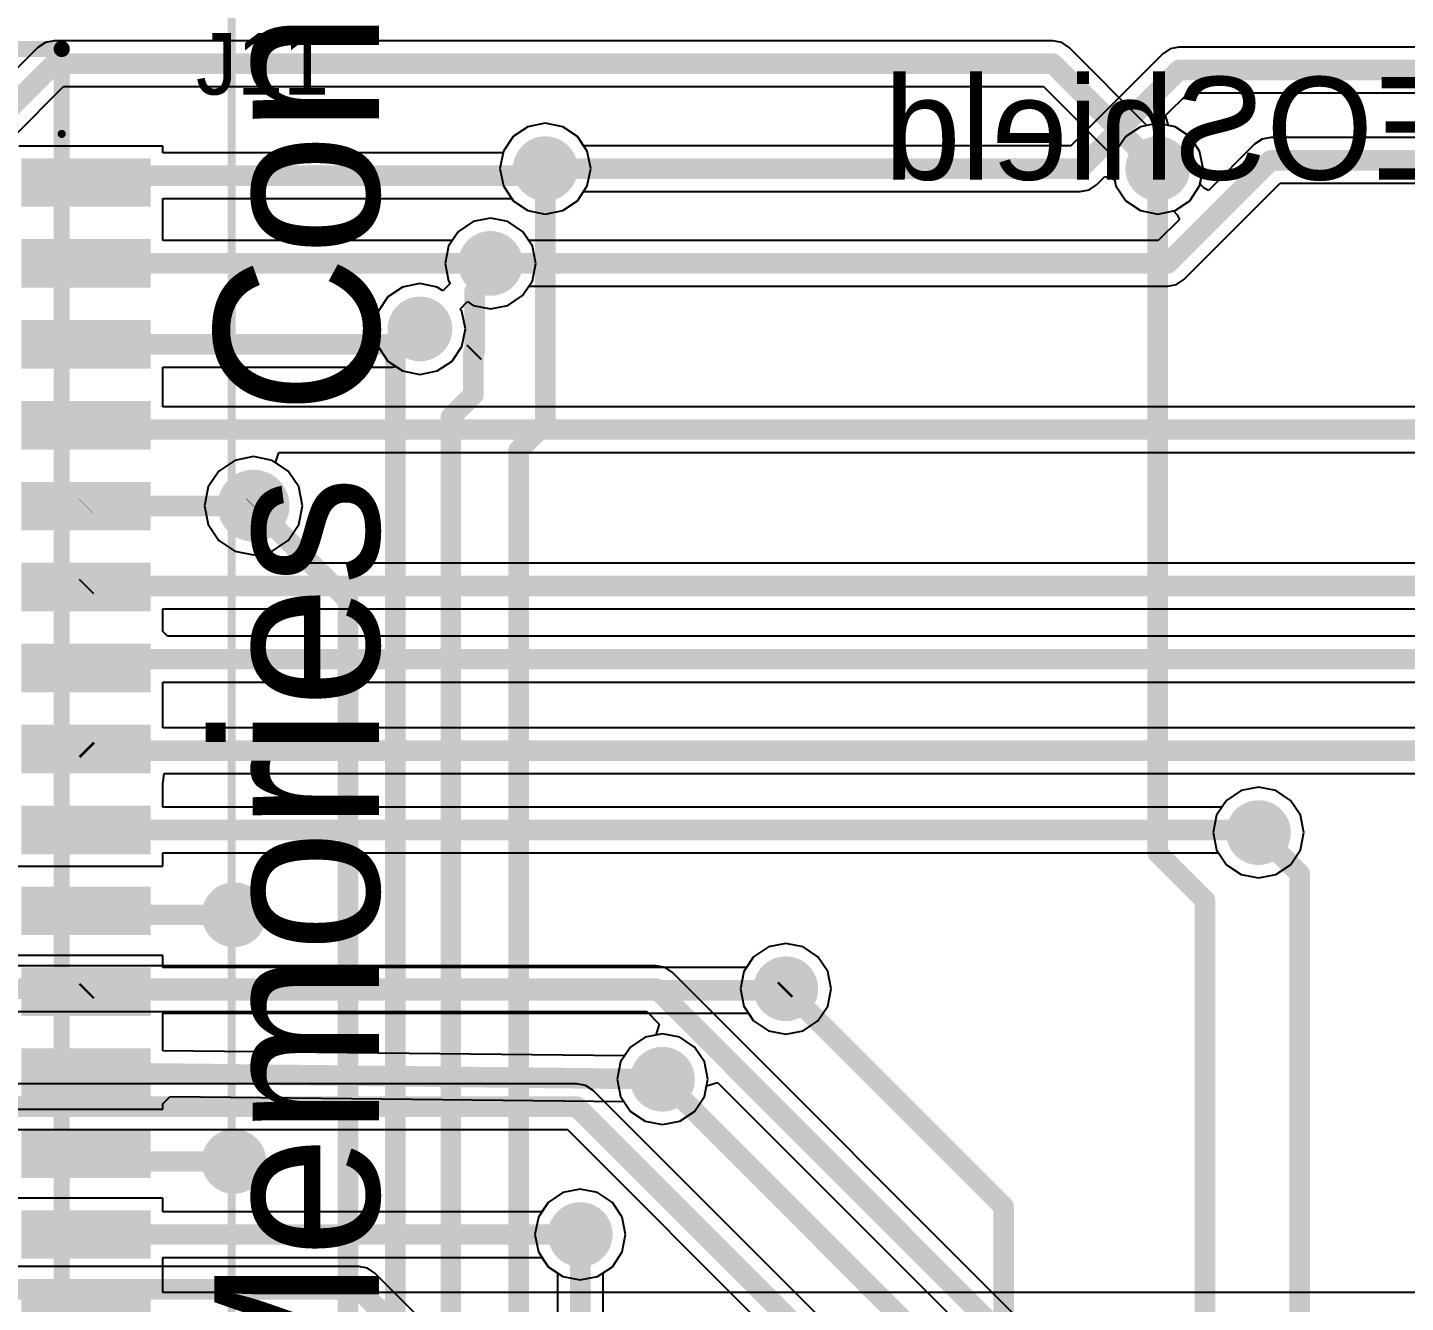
# Model space of a CAD drawing. Header units: millimetres. Extents: x 307 to 423, y 231 to 400.
# Drawn here: x 346.04 to 363.07, y 347.57 to 363.33 of the extents above; entities that cross this region are included whole.
import ezdxf

# ---------------------------------------------------------------- set-up
doc = ezdxf.new("R2010")
doc.units = ezdxf.units.MM
for name, color, linetype in [('BottomLayer', 5, 'Continuous'), ('BottomOverlay', 54, 'Continuous'), ('Mechanical15', 56, 'Continuous'), ('Mechanical20', 56, 'Continuous'), ('MidLayer1', 16, 'Continuous'), ('MidLayer2', 76, 'Continuous'), ('MultiLayer', 9, 'Continuous'), ('TopLayer', 1, 'Continuous'), ('TopOverlay', 2, 'Continuous'), ('TopPaste', 8, 'Continuous'), ('TopSolder', 216, 'Continuous'), ('ViaHoleLayer', 16, 'Continuous')]:
    doc.layers.add(name, color=color, linetype=linetype)

# ---------------------------------------------------------------- blocks, each defined once
blk = doc.blocks.new('BM50BSRDSGTFLFSN_423')
at = {"layer": 'Mechanical15', "const_width": 0.2}
for points in [[(-13.65, -2.5), (-13.65, 2.5)], [(13.65, 2.5), (-13.65, 2.5)]]:
    blk.add_lwpolyline(points, dxfattribs=at)
at = {"layer": 'Mechanical15', "const_width": 0.1}
blk.add_lwpolyline([(-13.7, 2.5, 1), (-13.6, 2.5, 1)], format="xyb", close=True, dxfattribs=at)
blk.add_lwpolyline([(-13.7, 2.5, 1), (-13.6, 2.5, 1)], format="xyb", close=True, dxfattribs=at)
at = {"layer": 'Mechanical20', "const_width": 0.1}
blk.add_lwpolyline([(14.675, 4.6), (-14.675, 4.6)], dxfattribs=at)
at = {"layer": 'TopLayer'}
for points in [[(-11.7, 2), (-11.7, 3.6), (-12.3, 2), (-12.3, 3.6)], [(-10.7, 2), (-10.7, 3.6), (-11.3, 2), (-11.3, 3.6)], [(-9.7, 2), (-9.7, 3.6), (-10.3, 2), (-10.3, 3.6)], [(-8.7, 2), (-8.7, 3.6), (-9.3, 2), (-9.3, 3.6)], [(-7.7, 2), (-7.7, 3.6), (-8.3, 2), (-8.3, 3.6)], [(-6.7, 2), (-6.7, 3.6), (-7.3, 2), (-7.3, 3.6)], [(-5.7, 2), (-5.7, 3.6), (-6.3, 2), (-6.3, 3.6)], [(-4.7, 2), (-4.7, 3.6), (-5.3, 2), (-5.3, 3.6)], [(-3.7, 2), (-3.7, 3.6), (-4.3, 2), (-4.3, 3.6)], [(-2.7, 2), (-2.7, 3.6), (-3.3, 2), (-3.3, 3.6)], [(-1.7, 2), (-1.7, 3.6), (-2.3, 2), (-2.3, 3.6)], [(-0.7, 2), (-0.7, 3.6), (-1.3, 2), (-1.3, 3.6)], [(0.3, 2), (0.3, 3.6), (-0.3, 2), (-0.3, 3.6)], [(1.3, 2), (1.3, 3.6), (0.7, 2), (0.7, 3.6)], [(2.3, 2), (2.3, 3.6), (1.7, 2), (1.7, 3.6)]]:
    blk.add_solid(points, dxfattribs=at)
at = {"layer": 'TopOverlay', "const_width": 0.1}
for points in [[(-13.65, 1.5), (-13.65, 2.5)], [(-12.6, 2.5), (-13.65, 2.5)]]:
    blk.add_lwpolyline(points, dxfattribs=at)
at = {"layer": 'TopOverlay', "const_width": 0.05}
for points in [[(-13.675, 2.5, 1), (-13.625, 2.5, 1)], [(-13.675, 2.5, 1), (-13.625, 2.5, 1)], [(-12.625, 2.5, 1), (-12.575, 2.5, 1)]]:
    blk.add_lwpolyline(points, format="xyb", close=True, dxfattribs=at)
at = {"layer": 'TopPaste'}
for points in [[(-11.7, 2), (-11.7, 3.6), (-12.3, 2), (-12.3, 3.6)], [(-10.7, 2), (-10.7, 3.6), (-11.3, 2), (-11.3, 3.6)], [(-9.7, 2), (-9.7, 3.6), (-10.3, 2), (-10.3, 3.6)], [(-8.7, 2), (-8.7, 3.6), (-9.3, 2), (-9.3, 3.6)], [(-7.7, 2), (-7.7, 3.6), (-8.3, 2), (-8.3, 3.6)], [(-6.7, 2), (-6.7, 3.6), (-7.3, 2), (-7.3, 3.6)], [(-5.7, 2), (-5.7, 3.6), (-6.3, 2), (-6.3, 3.6)], [(-4.7, 2), (-4.7, 3.6), (-5.3, 2), (-5.3, 3.6)], [(-3.7, 2), (-3.7, 3.6), (-4.3, 2), (-4.3, 3.6)], [(-2.7, 2), (-2.7, 3.6), (-3.3, 2), (-3.3, 3.6)], [(-1.7, 2), (-1.7, 3.6), (-2.3, 2), (-2.3, 3.6)], [(-0.7, 2), (-0.7, 3.6), (-1.3, 2), (-1.3, 3.6)], [(0.3, 2), (0.3, 3.6), (-0.3, 2), (-0.3, 3.6)], [(1.3, 2), (1.3, 3.6), (0.7, 2), (0.7, 3.6)], [(2.3, 2), (2.3, 3.6), (1.7, 2), (1.7, 3.6)]]:
    blk.add_solid(points, dxfattribs=at)
at = {"layer": 'TopSolder'}
for points in [[(-11.7, 2), (-11.7, 3.6), (-12.3, 2), (-12.3, 3.6)], [(-10.7, 2), (-10.7, 3.6), (-11.3, 2), (-11.3, 3.6)], [(-9.7, 2), (-9.7, 3.6), (-10.3, 2), (-10.3, 3.6)], [(-8.7, 2), (-8.7, 3.6), (-9.3, 2), (-9.3, 3.6)], [(-7.7, 2), (-7.7, 3.6), (-8.3, 2), (-8.3, 3.6)], [(-6.7, 2), (-6.7, 3.6), (-7.3, 2), (-7.3, 3.6)], [(-5.7, 2), (-5.7, 3.6), (-6.3, 2), (-6.3, 3.6)], [(-4.7, 2), (-4.7, 3.6), (-5.3, 2), (-5.3, 3.6)], [(-3.7, 2), (-3.7, 3.6), (-4.3, 2), (-4.3, 3.6)], [(-2.7, 2), (-2.7, 3.6), (-3.3, 2), (-3.3, 3.6)], [(-1.7, 2), (-1.7, 3.6), (-2.3, 2), (-2.3, 3.6)], [(-0.7, 2), (-0.7, 3.6), (-1.3, 2), (-1.3, 3.6)], [(0.3, 2), (0.3, 3.6), (-0.3, 2), (-0.3, 3.6)], [(1.3, 2), (1.3, 3.6), (0.7, 2), (0.7, 3.6)], [(2.3, 2), (2.3, 3.6), (1.7, 2), (1.7, 3.6)]]:
    blk.add_solid(points, dxfattribs=at)

msp = doc.modelspace()

# ---------------------------------------------------------------- linework, layer by layer
at = {"layer": 'BottomLayer'}
for p, q in [((360.269, 363.084), (360.161, 363.062)), ((399.428, 363.084), (360.269, 363.084)), ((360.269, 363.084), (360.269, 363.084)), ((360.069, 363.001), (358.933, 361.865)), ((360.161, 363.062), (360.069, 363.001)), ((360.069, 363.001), (360.069, 363.001)), ((360.105, 362.238), (360.386, 362.519)), ((360.386, 362.519), (399.259, 362.519)), ((360.142, 362.116), (360.105, 362.238)), ((352.224, 362.1), (352.042, 361.979)), ((352.438, 362.143), (352.224, 362.1)), ((352.653, 362.1), (352.438, 362.143)), ((352.835, 361.979), (352.653, 362.1)), ((360.222, 362.1), (360.142, 362.116)), ((360.404, 361.979), (360.222, 362.1)), ((352.042, 361.979), (351.92, 361.797)), ((352.911, 361.865), (352.835, 361.979)), ((360.525, 361.797), (360.404, 361.979)), ((361.205, 361.884), (360.634, 361.313)), ((361.296, 361.945), (361.205, 361.884)), ((361.205, 361.884), (361.205, 361.884)), ((361.404, 361.966), (361.296, 361.945)), ((381.655, 361.966), (361.404, 361.966)), ((361.404, 361.966), (361.404, 361.966)), ((351.92, 361.797), (351.877, 361.582)), ((358.933, 361.865), (352.911, 361.865)), ((360.568, 361.582), (360.525, 361.797)), ((351.877, 361.582), (351.92, 361.368)), ((360.53, 361.388), (360.568, 361.582)), ((351.92, 361.368), (352.042, 361.186)), ((359.158, 361.321), (359.25, 361.382)), ((359.25, 361.382), (359.352, 361.485)), ((359.352, 361.485), (359.473, 361.448)), ((359.473, 361.448), (359.489, 361.368)), ((359.489, 361.368), (359.611, 361.186)), ((360.331, 360.211), (361.521, 361.401)), ((360.58, 361.34), (360.53, 361.388)), ((361.521, 361.401), (381.655, 361.401)), ((352.835, 361.186), (352.911, 361.3)), ((352.911, 361.3), (359.05, 361.3)), ((359.05, 361.3), (359.158, 361.321)), ((359.05, 361.3), (359.05, 361.3)), ((360.634, 361.313), (360.58, 361.34)), ((352.042, 361.186), (352.224, 361.064)), ((352.224, 361.064), (352.438, 361.021)), ((352.438, 361.021), (352.653, 361.064)), ((352.653, 361.064), (352.835, 361.186)), ((359.611, 361.186), (359.793, 361.064)), ((359.793, 361.064), (360.007, 361.021)), ((360.007, 361.021), (360.202, 361.06)), ((360.202, 361.06), (360.249, 361.01)), ((351.547, 360.929), (351.365, 360.807)), ((351.761, 360.971), (351.547, 360.929)), ((351.976, 360.929), (351.761, 360.971)), ((352.158, 360.807), (351.976, 360.929)), ((360.276, 360.955), (360.014, 360.693)), ((360.249, 361.01), (360.276, 360.955)), ((351.365, 360.807), (351.243, 360.625)), ((352.234, 360.693), (352.158, 360.807)), ((360.014, 360.693), (352.234, 360.693)), ((351.243, 360.625), (351.2, 360.411)), ((351.2, 360.411), (351.243, 360.196)), ((351.243, 360.196), (351.264, 360.164)), ((360.239, 360.15), (360.331, 360.211)), ((350.674, 360.119), (350.492, 359.998)), ((350.889, 360.162), (350.674, 360.119)), ((351.103, 360.119), (350.889, 360.162)), ((351.173, 360.073), (351.103, 360.119)), ((351.264, 360.164), (351.173, 360.073)), ((351.976, 359.892), (352.158, 360.014)), ((352.158, 360.014), (352.234, 360.128)), ((352.234, 360.128), (360.131, 360.128)), ((360.131, 360.128), (360.239, 360.15)), ((360.131, 360.128), (360.131, 360.128)), ((350.492, 359.998), (350.371, 359.816)), ((351.386, 359.847), (351.477, 359.939)), ((351.407, 359.816), (351.386, 359.847)), ((351.477, 359.939), (351.547, 359.892)), ((351.547, 359.892), (351.761, 359.85)), ((351.761, 359.85), (351.976, 359.892)), ((350.371, 359.816), (350.328, 359.601)), ((351.45, 359.601), (351.407, 359.816)), ((350.328, 359.601), (350.371, 359.386)), ((351.407, 359.386), (351.45, 359.601)), ((350.371, 359.386), (350.492, 359.204)), ((351.285, 359.204), (351.407, 359.386)), ((350.492, 359.204), (350.674, 359.083)), ((351.103, 359.083), (351.285, 359.204)), ((350.674, 359.083), (350.889, 359.04)), ((350.889, 359.04), (351.103, 359.083)), ((348.599, 357.977), (348.403, 357.845)), ((348.831, 358.023), (348.599, 357.977)), ((349.063, 357.977), (348.831, 358.023)), ((349.26, 357.845), (349.063, 357.977)), ((348.403, 357.845), (348.271, 357.649)), ((349.391, 357.649), (349.26, 357.845)), ((348.271, 357.649), (348.225, 357.417)), ((349.438, 357.417), (349.391, 357.649)), ((348.225, 357.417), (348.271, 357.185)), ((349.391, 357.185), (349.438, 357.417)), ((348.271, 357.185), (348.403, 356.988)), ((349.26, 356.988), (349.391, 357.185)), ((348.403, 356.988), (348.599, 356.857)), ((349.063, 356.857), (349.26, 356.988)), ((348.599, 356.857), (348.831, 356.81)), ((348.831, 356.81), (349.063, 356.857)), ((361.037, 353.896), (360.855, 353.775)), ((361.252, 353.939), (361.037, 353.896)), ((361.467, 353.896), (361.252, 353.939)), ((361.649, 353.775), (361.467, 353.896)), ((360.855, 353.775), (360.734, 353.593)), ((361.77, 353.593), (361.649, 353.775)), ((360.734, 353.593), (360.691, 353.378)), ((361.813, 353.378), (361.77, 353.593)), ((360.691, 353.378), (360.734, 353.163)), ((361.77, 353.163), (361.813, 353.378)), ((360.734, 353.163), (360.855, 352.981)), ((361.649, 352.981), (361.77, 353.163)), ((360.855, 352.981), (361.037, 352.86)), ((361.037, 352.86), (361.252, 352.817)), ((361.252, 352.817), (361.467, 352.86)), ((361.467, 352.86), (361.649, 352.981)), ((355.41, 352.008), (355.195, 351.966)), ((355.625, 351.966), (355.41, 352.008)), ((355.013, 351.844), (354.892, 351.662)), ((355.195, 351.966), (355.013, 351.844)), ((355.807, 351.844), (355.625, 351.966)), ((355.928, 351.662), (355.807, 351.844)), ((353.81, 351.73), (344.114, 351.73)), ((353.918, 351.709), (353.81, 351.73)), ((353.81, 351.73), (353.81, 351.73)), ((354.009, 351.647), (353.918, 351.709)), ((354.892, 351.662), (354.849, 351.448)), ((355.971, 351.448), (355.928, 351.662)), ((359.496, 346.161), (354.009, 351.647)), ((354.849, 351.448), (354.892, 351.233)), ((355.928, 351.233), (355.971, 351.448)), ((344.114, 351.165), (353.693, 351.165)), ((353.693, 351.165), (353.846, 351.012)), ((354.892, 351.233), (355.013, 351.051)), ((355.807, 351.051), (355.928, 351.233)), ((353.846, 351.012), (353.804, 350.874)), ((355.013, 351.051), (355.195, 350.93)), ((355.625, 350.93), (355.807, 351.051)), ((353.671, 350.848), (353.489, 350.727)), ((353.804, 350.874), (353.671, 350.848)), ((355.195, 350.93), (355.41, 350.887)), ((355.41, 350.887), (355.625, 350.93)), ((353.489, 350.727), (353.368, 350.545)), ((353.368, 350.545), (353.325, 350.33)), ((353.325, 350.33), (353.368, 350.115)), ((352.828, 350.273), (345.424, 350.273)), ((352.936, 350.252), (352.828, 350.273)), ((352.828, 350.273), (352.828, 350.273)), ((353.028, 350.191), (352.936, 350.252)), ((355.864, 347.355), (353.028, 350.191)), ((354.404, 350.115), (354.43, 350.248)), ((354.43, 350.248), (354.568, 350.29)), ((354.568, 350.29), (359.014, 345.844)), ((353.368, 350.115), (353.489, 349.933)), ((354.283, 349.933), (354.404, 350.115)), ((353.489, 349.933), (353.671, 349.812)), ((353.671, 349.812), (353.886, 349.769)), ((353.886, 349.769), (354.101, 349.812)), ((354.101, 349.812), (354.283, 349.933)), ((345.541, 349.709), (352.711, 349.709)), ((352.711, 349.709), (355.382, 347.038)), ((352.87, 348.971), (352.655, 348.929)), ((353.085, 348.929), (352.87, 348.971)), ((352.473, 348.807), (352.352, 348.625)), ((352.655, 348.929), (352.473, 348.807)), ((353.267, 348.807), (353.085, 348.929)), ((353.388, 348.625), (353.267, 348.807)), ((352.352, 348.625), (352.309, 348.411)), ((353.431, 348.411), (353.388, 348.625)), ((352.309, 348.411), (352.352, 348.196)), ((353.388, 348.196), (353.431, 348.411)), ((352.352, 348.196), (352.473, 348.014)), ((353.267, 348.014), (353.388, 348.196)), ((350.132, 348.016), (345.391, 348.016)), ((350.241, 347.994), (350.132, 348.016)), ((350.132, 348.016), (350.132, 348.016)), ((350.332, 347.933), (350.241, 347.994)), ((354.005, 344.26), (350.332, 347.933)), ((352.473, 348.014), (352.588, 347.938)), ((352.588, 347.938), (352.588, 346.291)), ((353.152, 347.938), (353.267, 348.014)), ((353.152, 346.408), (353.152, 347.938))]:
    msp.add_line(p, q, dxfattribs=at)
at = {"layer": 'BottomLayer', "const_width": 0.254}
for points in [[(359.05, 361.582), (360.269, 362.801)], [(360.269, 362.801), (399.428, 362.801)], [(352.438, 361.582), (359.05, 361.582)], [(360.131, 360.411), (361.404, 361.684)], [(361.404, 361.684), (382.182, 361.684)], [(351.761, 360.411), (360.131, 360.411)], [(343.642, 351.448), (353.81, 351.448)], [(353.81, 351.448), (359.296, 345.961)], [(345.424, 349.991), (352.828, 349.991)], [(352.828, 349.991), (355.664, 347.155)], [(352.87, 346.291), (352.87, 348.411)], [(344.875, 347.734), (350.132, 347.734)], [(350.132, 347.734), (354.14, 343.726)]]:
    msp.add_lwpolyline(points, dxfattribs=at)
at = {"layer": 'BottomLayer'}
for points, const_width in [([(360.206, 362.801, 1), (360.333, 362.801, 1)], 0.127), ([(360.206, 362.801, 1), (360.333, 362.801, 1)], 0.127), ([(352.238, 361.582, 1), (352.638, 361.582, 1)], 0.4), ([(359.807, 361.582, 1), (360.207, 361.582, 1)], 0.4), ([(352.375, 361.582, 1), (352.502, 361.582, 1)], 0.127), ([(358.986, 361.582, 1), (359.113, 361.582, 1)], 0.127), ([(358.986, 361.582, 1), (359.113, 361.582, 1)], 0.127), ([(361.341, 361.684, 1), (361.468, 361.684, 1)], 0.127), ([(361.341, 361.684, 1), (361.468, 361.684, 1)], 0.127), ([(351.561, 360.411, 1), (351.961, 360.411, 1)], 0.4), ([(351.698, 360.411, 1), (351.825, 360.411, 1)], 0.127), ([(360.068, 360.411, 1), (360.195, 360.411, 1)], 0.127), ([(360.068, 360.411, 1), (360.195, 360.411, 1)], 0.127), ([(350.689, 359.601, 1), (351.089, 359.601, 1)], 0.4), ([(348.609, 357.417, 1), (349.054, 357.417, 1)], 0.445), ([(361.052, 353.378, 1), (361.452, 353.378, 1)], 0.4), ([(348.39, 352.362, 1), (348.79, 352.362, 1)], 0.4), ([(355.21, 351.448, 1), (355.61, 351.448, 1)], 0.4), ([(353.746, 351.448, 1), (353.873, 351.448, 1)], 0.127), ([(353.746, 351.448, 1), (353.873, 351.448, 1)], 0.127), ([(353.686, 350.33, 1), (354.086, 350.33, 1)], 0.4), ([(352.764, 349.991, 1), (352.891, 349.991, 1)], 0.127), ([(352.764, 349.991, 1), (352.891, 349.991, 1)], 0.127), ([(348.39, 349.314, 1), (348.79, 349.314, 1)], 0.4), ([(352.67, 348.411, 1), (353.07, 348.411, 1)], 0.4), ([(352.806, 348.411, 1), (352.933, 348.411, 1)], 0.127), ([(350.069, 347.734, 1), (350.196, 347.734, 1)], 0.127), ([(350.069, 347.734, 1), (350.196, 347.734, 1)], 0.127)]:
    msp.add_lwpolyline(points, format="xyb", close=True, dxfattribs=dict(at, const_width=const_width))
at = {"layer": 'MidLayer1'}
for p, q in [((352.224, 362.1), (352.042, 361.979)), ((352.438, 362.143), (352.224, 362.1)), ((352.653, 362.1), (352.438, 362.143)), ((352.835, 361.979), (352.653, 362.1)), ((359.793, 362.1), (359.611, 361.979)), ((360.007, 362.143), (359.793, 362.1)), ((360.222, 362.1), (360.007, 362.143)), ((360.404, 361.979), (360.222, 362.1)), ((352.042, 361.979), (351.92, 361.797)), ((352.956, 361.797), (352.835, 361.979)), ((359.611, 361.979), (359.489, 361.797)), ((360.525, 361.797), (360.404, 361.979)), ((351.92, 361.797), (351.877, 361.582)), ((352.999, 361.582), (352.956, 361.797)), ((359.489, 361.797), (359.447, 361.582)), ((360.568, 361.582), (360.525, 361.797)), ((351.877, 361.582), (351.92, 361.368)), ((352.956, 361.368), (352.999, 361.582)), ((359.447, 361.582), (359.489, 361.368)), ((360.525, 361.368), (360.568, 361.582)), ((351.92, 361.368), (352.042, 361.186)), ((352.835, 361.186), (352.956, 361.368)), ((359.489, 361.368), (359.611, 361.186)), ((360.404, 361.186), (360.525, 361.368)), ((352.042, 361.186), (352.224, 361.064)), ((352.224, 361.064), (352.438, 361.021)), ((352.438, 361.021), (352.653, 361.064)), ((352.653, 361.064), (352.835, 361.186)), ((359.611, 361.186), (359.793, 361.064)), ((359.793, 361.064), (360.007, 361.021)), ((360.007, 361.021), (360.222, 361.064)), ((360.222, 361.064), (360.404, 361.186)), ((351.547, 360.929), (351.365, 360.807)), ((351.761, 360.971), (351.547, 360.929)), ((351.976, 360.929), (351.761, 360.971)), ((352.158, 360.807), (351.976, 360.929)), ((351.365, 360.807), (351.243, 360.625)), ((352.279, 360.625), (352.158, 360.807)), ((351.243, 360.625), (351.2, 360.411)), ((352.322, 360.411), (352.279, 360.625)), ((351.2, 360.411), (351.243, 360.196)), ((352.279, 360.196), (352.322, 360.411)), ((351.243, 360.196), (351.264, 360.164)), ((352.158, 360.014), (352.279, 360.196)), ((350.674, 360.119), (350.492, 359.998)), ((350.889, 360.162), (350.674, 360.119)), ((351.103, 360.119), (350.889, 360.162)), ((351.173, 360.073), (351.103, 360.119)), ((351.264, 360.164), (351.173, 360.073)), ((351.976, 359.892), (352.158, 360.014)), ((350.492, 359.998), (350.371, 359.816)), ((351.386, 359.847), (351.477, 359.939)), ((351.407, 359.816), (351.386, 359.847)), ((351.477, 359.939), (351.547, 359.892)), ((351.547, 359.892), (351.761, 359.85)), ((351.761, 359.85), (351.976, 359.892)), ((350.371, 359.816), (350.328, 359.601)), ((351.45, 359.601), (351.407, 359.816)), ((350.328, 359.601), (350.371, 359.386)), ((351.407, 359.386), (351.45, 359.601)), ((350.371, 359.386), (350.492, 359.204)), ((351.285, 359.204), (351.407, 359.386)), ((350.492, 359.204), (350.674, 359.083)), ((351.103, 359.083), (351.285, 359.204)), ((350.674, 359.083), (350.889, 359.04)), ((350.889, 359.04), (351.103, 359.083)), ((348.599, 357.977), (348.403, 357.845)), ((348.831, 358.023), (348.599, 357.977)), ((349.063, 357.977), (348.831, 358.023)), ((349.26, 357.845), (349.063, 357.977)), ((348.403, 357.845), (348.271, 357.649)), ((349.391, 357.649), (349.26, 357.845)), ((348.271, 357.649), (348.225, 357.417)), ((349.438, 357.417), (349.391, 357.649)), ((348.225, 357.417), (348.271, 357.185)), ((349.391, 357.185), (349.438, 357.417)), ((348.271, 357.185), (348.403, 356.988)), ((349.26, 356.988), (349.391, 357.185)), ((348.403, 356.988), (348.599, 356.857)), ((349.063, 356.857), (349.26, 356.988)), ((348.599, 356.857), (348.831, 356.81)), ((348.831, 356.81), (349.063, 356.857)), ((361.037, 353.896), (360.855, 353.775)), ((361.252, 353.939), (361.037, 353.896)), ((361.467, 353.896), (361.252, 353.939)), ((361.649, 353.775), (361.467, 353.896)), ((360.855, 353.775), (360.734, 353.593)), ((361.77, 353.593), (361.649, 353.775)), ((360.734, 353.593), (360.691, 353.378)), ((361.813, 353.378), (361.77, 353.593)), ((360.691, 353.378), (360.734, 353.163)), ((361.77, 353.163), (361.813, 353.378)), ((360.734, 353.163), (360.855, 352.981)), ((361.649, 352.981), (361.77, 353.163)), ((360.855, 352.981), (361.037, 352.86)), ((361.037, 352.86), (361.252, 352.817)), ((361.252, 352.817), (361.467, 352.86)), ((361.467, 352.86), (361.649, 352.981)), ((355.41, 352.008), (355.195, 351.966)), ((355.625, 351.966), (355.41, 352.008)), ((355.013, 351.844), (354.892, 351.662)), ((355.195, 351.966), (355.013, 351.844)), ((355.807, 351.844), (355.625, 351.966)), ((355.928, 351.662), (355.807, 351.844)), ((354.892, 351.662), (354.849, 351.448)), ((355.971, 351.448), (355.928, 351.662)), ((354.849, 351.448), (354.892, 351.233)), ((355.928, 351.233), (355.971, 351.448)), ((354.892, 351.233), (355.013, 351.051)), ((355.807, 351.051), (355.928, 351.233)), ((355.013, 351.051), (355.195, 350.93)), ((355.625, 350.93), (355.807, 351.051)), ((353.671, 350.848), (353.489, 350.727)), ((353.886, 350.891), (353.671, 350.848)), ((354.101, 350.848), (353.886, 350.891)), ((354.283, 350.727), (354.101, 350.848)), ((355.195, 350.93), (355.41, 350.887)), ((355.41, 350.887), (355.625, 350.93)), ((353.489, 350.727), (353.368, 350.545)), ((354.404, 350.545), (354.283, 350.727)), ((353.368, 350.545), (353.325, 350.33)), ((354.447, 350.33), (354.404, 350.545)), ((353.325, 350.33), (353.368, 350.115)), ((354.404, 350.115), (354.447, 350.33)), ((353.368, 350.115), (353.489, 349.933)), ((354.283, 349.933), (354.404, 350.115)), ((353.489, 349.933), (353.671, 349.812)), ((353.671, 349.812), (353.886, 349.769)), ((353.886, 349.769), (354.101, 349.812)), ((354.101, 349.812), (354.283, 349.933)), ((352.87, 348.971), (352.655, 348.929)), ((353.085, 348.929), (352.87, 348.971)), ((352.473, 348.807), (352.352, 348.625)), ((352.655, 348.929), (352.473, 348.807)), ((353.267, 348.807), (353.085, 348.929)), ((353.388, 348.625), (353.267, 348.807)), ((352.352, 348.625), (352.309, 348.411)), ((353.431, 348.411), (353.388, 348.625)), ((352.309, 348.411), (352.352, 348.196)), ((353.388, 348.196), (353.431, 348.411)), ((352.352, 348.196), (352.473, 348.014)), ((353.267, 348.014), (353.388, 348.196)), ((352.473, 348.014), (352.655, 347.892)), ((353.085, 347.892), (353.267, 348.014)), ((352.655, 347.892), (352.87, 347.85)), ((352.87, 347.85), (353.085, 347.892))]:
    msp.add_line(p, q, dxfattribs=at)
for points, const_width in [([(352.238, 361.582, 1), (352.638, 361.582, 1)], 0.4), ([(359.807, 361.582, 1), (360.207, 361.582, 1)], 0.4), ([(351.561, 360.411, 1), (351.961, 360.411, 1)], 0.4), ([(350.689, 359.601, 1), (351.089, 359.601, 1)], 0.4), ([(348.609, 357.417, 1), (349.054, 357.417, 1)], 0.445), ([(361.052, 353.378, 1), (361.452, 353.378, 1)], 0.4), ([(348.39, 352.362, 1), (348.79, 352.362, 1)], 0.4), ([(355.21, 351.448, 1), (355.61, 351.448, 1)], 0.4), ([(353.686, 350.33, 1), (354.086, 350.33, 1)], 0.4), ([(348.39, 349.314, 1), (348.79, 349.314, 1)], 0.4), ([(352.67, 348.411, 1), (353.07, 348.411, 1)], 0.4)]:
    msp.add_lwpolyline(points, format="xyb", close=True, dxfattribs=dict(at, const_width=const_width))
at = {"layer": 'MidLayer2'}
for points, const_width in [([(352.238, 361.582, 1), (352.638, 361.582, 1)], 0.4), ([(359.807, 361.582, 1), (360.207, 361.582, 1)], 0.4), ([(352.375, 361.582, 1), (352.502, 361.582, 1)], 0.127), ([(359.944, 361.582, 1), (360.071, 361.582, 1)], 0.127), ([(351.561, 360.411, 1), (351.961, 360.411, 1)], 0.4), ([(351.698, 360.411, 1), (351.825, 360.411, 1)], 0.127), ([(351.698, 360.263, 1), (351.825, 360.263, 1)], 0.127), ([(351.698, 360.263, 1), (351.825, 360.263, 1)], 0.127), ([(351.502, 360.067, 1), (351.629, 360.067, 1)], 0.127), ([(351.502, 360.067, 1), (351.629, 360.067, 1)], 0.127), ([(350.689, 359.601, 1), (351.089, 359.601, 1)], 0.4), ([(350.825, 359.601, 1), (350.952, 359.601, 1)], 0.127), ([(350.52, 359.296, 1), (350.647, 359.296, 1)], 0.127), ([(350.52, 359.296, 1), (350.647, 359.296, 1)], 0.127), ([(351.486, 359.304, 1), (351.613, 359.304, 1)], 0.127), ([(351.486, 359.304, 1), (351.613, 359.304, 1)], 0.127), ([(351.502, 359.321, 1), (351.629, 359.321, 1)], 0.127), ([(351.502, 359.321, 1), (351.629, 359.321, 1)], 0.127), ([(351.486, 358.788, 1), (351.613, 358.788, 1)], 0.127), ([(351.486, 358.788, 1), (351.613, 358.788, 1)], 0.127), ([(351.206, 358.509, 1), (351.333, 358.509, 1)], 0.127), ([(351.206, 358.509, 1), (351.333, 358.509, 1)], 0.127), ([(352.375, 358.433, 1), (352.502, 358.433, 1)], 0.127), ([(352.375, 358.433, 1), (352.502, 358.433, 1)], 0.127), ([(352.044, 358.102, 1), (352.171, 358.102, 1)], 0.127), ([(352.044, 358.102, 1), (352.171, 358.102, 1)], 0.127), ([(348.609, 357.417, 1), (349.054, 357.417, 1)], 0.445), ([(348.768, 357.417, 1), (348.895, 357.417, 1)], 0.127), ([(349.936, 356.248, 1), (350.063, 356.248, 1)], 0.127), ([(349.936, 356.248, 1), (350.063, 356.248, 1)], 0.127), ([(361.052, 353.378, 1), (361.452, 353.378, 1)], 0.4), ([(361.188, 353.378, 1), (361.315, 353.378, 1)], 0.127), ([(359.944, 353.124, 1), (360.071, 353.124, 1)], 0.127), ([(359.944, 353.124, 1), (360.071, 353.124, 1)], 0.127), ([(361.696, 352.87, 1), (361.823, 352.87, 1)], 0.127), ([(361.696, 352.87, 1), (361.823, 352.87, 1)], 0.127), ([(348.39, 352.362, 1), (348.79, 352.362, 1)], 0.4), ([(360.528, 352.54, 1), (360.655, 352.54, 1)], 0.127), ([(360.528, 352.54, 1), (360.655, 352.54, 1)], 0.127), ([(355.21, 351.448, 1), (355.61, 351.448, 1)], 0.4), ([(355.346, 351.448, 1), (355.473, 351.448, 1)], 0.127), ([(353.686, 350.33, 1), (354.086, 350.33, 1)], 0.4), ([(353.822, 350.33, 1), (353.949, 350.33, 1)], 0.127), ([(348.39, 349.314, 1), (348.79, 349.314, 1)], 0.4), ([(352.67, 348.411, 1), (353.07, 348.411, 1)], 0.4), ([(358.039, 348.755, 1), (358.166, 348.755, 1)], 0.127), ([(358.039, 348.755, 1), (358.166, 348.755, 1)], 0.127), ([(352.806, 348.411, 1), (352.933, 348.411, 1)], 0.127)]:
    msp.add_lwpolyline(points, format="xyb", close=True, dxfattribs=dict(at, const_width=const_width))
at = {"layer": 'MidLayer2', "const_width": 0.254}
for points in [[(352.438, 358.433), (352.438, 361.582)], [(360.007, 353.124), (360.007, 361.582)], [(351.761, 360.263), (351.761, 360.411)], [(351.566, 360.067), (351.761, 360.263)], [(351.566, 359.321), (351.566, 360.067)], [(350.584, 359.296), (350.889, 359.601)], [(350.584, 327.445), (350.584, 359.296)], [(351.549, 359.304), (351.566, 359.321)], [(351.549, 358.788), (351.549, 359.304)], [(351.27, 358.509), (351.549, 358.788)], [(351.27, 327.352), (351.27, 358.509)], [(352.108, 358.102), (352.438, 358.433)], [(352.108, 325.936), (352.108, 358.102)], [(348.831, 357.417), (350, 356.248)], [(350, 327.808), (350, 356.248)], [(361.252, 353.378), (361.76, 352.87)], [(360.007, 353.124), (360.592, 352.54)], [(361.76, 343.726), (361.76, 352.87)], [(360.592, 343.726), (360.592, 352.54)], [(355.41, 351.448), (358.102, 348.755)], [(353.886, 350.33), (357.339, 346.877)], [(358.102, 336.893), (358.102, 348.755)], [(352.87, 343.726), (352.87, 348.411)]]:
    msp.add_lwpolyline(points, dxfattribs=at)
at = {"layer": 'MultiLayer'}
for points, const_width in [([(352.238, 361.582, 1), (352.638, 361.582, 1)], 0.4), ([(359.807, 361.582, 1), (360.207, 361.582, 1)], 0.4), ([(351.561, 360.411, 1), (351.961, 360.411, 1)], 0.4), ([(350.689, 359.601, 1), (351.089, 359.601, 1)], 0.4), ([(348.609, 357.417, 1), (349.054, 357.417, 1)], 0.445), ([(361.052, 353.378, 1), (361.452, 353.378, 1)], 0.4), ([(348.39, 352.362, 1), (348.79, 352.362, 1)], 0.4), ([(355.21, 351.448, 1), (355.61, 351.448, 1)], 0.4), ([(353.686, 350.33, 1), (354.086, 350.33, 1)], 0.4), ([(348.39, 349.314, 1), (348.79, 349.314, 1)], 0.4), ([(352.67, 348.411, 1), (353.07, 348.411, 1)], 0.4)]:
    msp.add_lwpolyline(points, format="xyb", close=True, dxfattribs=dict(at, const_width=const_width))
at = {"layer": 'TopLayer'}
for p, q in [((346.168, 363.077), (345.528, 362.437)), ((346.259, 363.139), (346.168, 363.077)), ((346.168, 363.077), (346.168, 363.077)), ((346.368, 363.16), (346.259, 363.139)), ((358.712, 363.16), (346.368, 363.16)), ((358.82, 363.139), (358.712, 363.16)), ((358.712, 363.16), (358.712, 363.16)), ((358.912, 363.077), (358.82, 363.139)), ((359.873, 362.116), (358.912, 363.077)), ((345.877, 361.988), (346.485, 362.595)), ((346.485, 362.595), (358.595, 362.595)), ((358.595, 362.595), (359.473, 361.717)), ((352.224, 362.1), (352.042, 361.979)), ((352.438, 362.143), (352.224, 362.1)), ((352.653, 362.1), (352.438, 362.143)), ((352.835, 361.979), (352.653, 362.1)), ((360.007, 362.143), (359.873, 362.116)), ((360.222, 362.1), (360.007, 362.143)), ((360.404, 361.979), (360.222, 362.1)), ((352.042, 361.979), (351.92, 361.797)), ((352.956, 361.797), (352.835, 361.979)), ((360.525, 361.797), (360.404, 361.979)), ((347.711, 361.861), (345.93, 361.861)), ((347.711, 361.779), (347.711, 361.861)), ((351.917, 361.779), (347.711, 361.779)), ((351.92, 361.797), (351.917, 361.779)), ((352.999, 361.582), (352.956, 361.797)), ((359.473, 361.717), (359.447, 361.582)), ((360.568, 361.582), (360.525, 361.797)), ((352.956, 361.368), (352.999, 361.582)), ((359.447, 361.582), (359.489, 361.368)), ((360.525, 361.368), (360.568, 361.582)), ((352.835, 361.186), (352.956, 361.368)), ((359.489, 361.368), (359.611, 361.186)), ((360.404, 361.186), (360.525, 361.368)), ((347.711, 360.988), (347.711, 361.214)), ((347.711, 361.214), (352.023, 361.214)), ((352.023, 361.214), (352.042, 361.186)), ((352.042, 361.186), (352.224, 361.064)), ((352.224, 361.064), (352.438, 361.021)), ((352.438, 361.021), (352.653, 361.064)), ((352.653, 361.064), (352.835, 361.186)), ((359.611, 361.186), (359.793, 361.064)), ((359.793, 361.064), (360.007, 361.021)), ((360.007, 361.021), (360.222, 361.064)), ((360.222, 361.064), (360.404, 361.186)), ((347.711, 360.961), (347.711, 360.988)), ((347.711, 360.861), (347.711, 360.961)), ((347.711, 360.834), (347.711, 360.861)), ((351.547, 360.929), (351.365, 360.807)), ((351.761, 360.971), (351.547, 360.929)), ((351.976, 360.929), (351.761, 360.971)), ((352.158, 360.807), (351.976, 360.929)), ((347.711, 360.693), (347.711, 360.834)), ((351.288, 360.693), (347.711, 360.693)), ((351.365, 360.807), (351.288, 360.693)), ((352.279, 360.625), (352.158, 360.807)), ((352.322, 360.411), (352.279, 360.625)), ((352.279, 360.196), (352.322, 360.411)), ((352.158, 360.014), (352.279, 360.196)), ((351.976, 359.892), (352.158, 360.014)), ((351.386, 359.847), (351.477, 359.939)), ((351.407, 359.816), (351.386, 359.847)), ((351.477, 359.939), (351.547, 359.892)), ((351.547, 359.892), (351.761, 359.85)), ((351.761, 359.85), (351.976, 359.892)), ((351.45, 359.601), (351.407, 359.816)), ((351.407, 359.386), (351.45, 359.601)), ((351.285, 359.204), (351.407, 359.386)), ((351.103, 359.083), (351.285, 359.204)), ((347.711, 358.988), (347.711, 359.128)), ((347.711, 359.128), (350.551, 359.128)), ((347.711, 358.961), (347.711, 358.988)), ((350.551, 359.128), (350.594, 359.137)), ((350.551, 359.128), (350.551, 359.128)), ((350.594, 359.137), (350.674, 359.083)), ((350.674, 359.083), (350.889, 359.04)), ((350.889, 359.04), (351.103, 359.083)), ((347.711, 358.861), (347.711, 358.961)), ((347.711, 358.834), (347.711, 358.861)), ((347.711, 358.64), (347.711, 358.834)), ((378.744, 358.64), (347.711, 358.64)), ((349.105, 357.949), (349.144, 358.076)), ((349.144, 358.076), (378.675, 358.076)), ((349.26, 357.845), (349.105, 357.949)), ((349.391, 357.649), (349.26, 357.845)), ((349.438, 357.417), (349.391, 357.649)), ((349.391, 357.185), (349.438, 357.417)), ((349.26, 356.988), (349.391, 357.185)), ((349.063, 356.857), (349.26, 356.988)), ((348.957, 356.835), (349.063, 356.857)), ((348.969, 356.708), (348.957, 356.835)), ((380.03, 356.708), (348.969, 356.708)), ((347.711, 355.988), (347.711, 356.144)), ((347.711, 356.144), (369.542, 356.144)), ((347.711, 355.961), (347.711, 355.988)), ((347.711, 355.861), (347.711, 355.961)), ((347.768, 355.803), (347.711, 355.861)), ((369.356, 355.803), (347.768, 355.803)), ((347.711, 354.988), (347.711, 355.238)), ((347.711, 355.238), (369.356, 355.238)), ((347.711, 354.961), (347.711, 354.988)), ((347.711, 354.861), (347.711, 354.961)), ((347.711, 354.834), (347.711, 354.861)), ((347.711, 354.672), (347.711, 354.834)), ((367.956, 354.672), (347.711, 354.672)), ((347.711, 353.98), (347.728, 354.107)), ((347.728, 354.107), (367.928, 354.107)), ((347.711, 353.961), (347.711, 353.98)), ((347.711, 353.861), (347.711, 353.961)), ((361.037, 353.896), (360.855, 353.775)), ((361.252, 353.939), (361.037, 353.896)), ((361.467, 353.896), (361.252, 353.939)), ((361.649, 353.775), (361.467, 353.896)), ((347.711, 353.834), (347.711, 353.861)), ((347.711, 353.693), (347.711, 353.834)), ((360.855, 353.775), (360.801, 353.693)), ((361.77, 353.593), (361.649, 353.775)), ((360.801, 353.693), (347.711, 353.693)), ((361.813, 353.378), (361.77, 353.593)), ((361.77, 353.163), (361.813, 353.378)), ((347.711, 352.961), (347.711, 353.128)), ((347.711, 353.128), (360.757, 353.128)), ((360.757, 353.128), (360.855, 352.981)), ((361.649, 352.981), (361.77, 353.163)), ((345.811, 352.961), (347.711, 352.961)), ((360.855, 352.981), (361.037, 352.86)), ((361.037, 352.86), (361.252, 352.817)), ((361.252, 352.817), (361.467, 352.86)), ((361.467, 352.86), (361.649, 352.981)), ((355.41, 352.008), (355.195, 351.966)), ((355.625, 351.966), (355.41, 352.008)), ((347.711, 351.861), (345.811, 351.861)), ((347.711, 351.711), (347.711, 351.861)), ((355.013, 351.844), (354.925, 351.711)), ((355.195, 351.966), (355.013, 351.844)), ((355.807, 351.844), (355.625, 351.966)), ((355.928, 351.662), (355.807, 351.844)), ((354.925, 351.711), (347.711, 351.711)), ((355.971, 351.448), (355.928, 351.662)), ((355.928, 351.233), (355.971, 351.448)), ((355.807, 351.051), (355.928, 351.233)), ((347.711, 350.988), (347.711, 351.147)), ((347.711, 351.147), (354.95, 351.147)), ((347.711, 350.961), (347.711, 350.988)), ((354.95, 351.147), (355.013, 351.051)), ((355.013, 351.051), (355.195, 350.93)), ((355.625, 350.93), (355.807, 351.051)), ((347.711, 350.861), (347.711, 350.961)), ((347.711, 350.834), (347.711, 350.861)), ((347.711, 350.682), (347.711, 350.834)), ((353.671, 350.848), (353.489, 350.727)), ((353.886, 350.891), (353.671, 350.848)), ((354.101, 350.848), (353.886, 350.891)), ((354.283, 350.727), (354.101, 350.848)), ((355.195, 350.93), (355.41, 350.887)), ((355.41, 350.887), (355.625, 350.93)), ((353.417, 350.618), (347.711, 350.682)), ((353.489, 350.727), (353.417, 350.618)), ((354.404, 350.545), (354.283, 350.727)), ((354.447, 350.33), (354.404, 350.545)), ((354.404, 350.115), (354.447, 350.33)), ((345.811, 349.961), (347.711, 349.961)), ((347.711, 350.027), (347.801, 350.116)), ((347.711, 349.961), (347.711, 350.027)), ((347.801, 350.116), (353.41, 350.053)), ((353.41, 350.053), (353.489, 349.933)), ((354.283, 349.933), (354.404, 350.115)), ((353.489, 349.933), (353.671, 349.812)), ((353.671, 349.812), (353.886, 349.769)), ((353.886, 349.769), (354.101, 349.812)), ((354.101, 349.812), (354.283, 349.933)), ((352.87, 348.971), (352.655, 348.929)), ((353.085, 348.929), (352.87, 348.971)), ((347.711, 348.861), (345.811, 348.861)), ((347.711, 348.693), (347.711, 348.861)), ((352.473, 348.807), (352.397, 348.693)), ((352.655, 348.929), (352.473, 348.807)), ((353.267, 348.807), (353.085, 348.929)), ((353.388, 348.625), (353.267, 348.807)), ((352.397, 348.693), (347.711, 348.693)), ((353.431, 348.411), (353.388, 348.625)), ((353.388, 348.196), (353.431, 348.411)), ((347.711, 347.988), (347.711, 348.128)), ((347.711, 348.128), (352.397, 348.128)), ((352.397, 348.128), (352.473, 348.014)), ((353.267, 348.014), (353.388, 348.196)), ((347.711, 347.961), (347.711, 347.988)), ((347.711, 347.861), (347.711, 347.961)), ((352.473, 348.014), (352.655, 347.892)), ((353.085, 347.892), (353.267, 348.014)), ((347.711, 347.834), (347.711, 347.861)), ((347.711, 347.693), (347.711, 347.834)), ((352.655, 347.892), (352.87, 347.85)), ((352.87, 347.85), (353.085, 347.892)), ((378.268, 347.693), (347.711, 347.693))]:
    msp.add_line(p, q, dxfattribs=at)
at = {"layer": 'TopLayer', "const_width": 0.254}
for points in [[(344.082, 360.592), (346.368, 362.878)], [(346.368, 362.878), (358.712, 362.878)], [(358.712, 362.878), (360.007, 361.582)], [(352.352, 361.496), (352.438, 361.582)], [(346.761, 361.411), (346.846, 361.496)], [(346.846, 361.496), (352.352, 361.496)], [(346.761, 360.411), (351.761, 360.411)], [(350.551, 359.411), (350.741, 359.601)], [(350.741, 359.601), (350.889, 359.601)], [(346.761, 359.411), (350.551, 359.411)], [(346.761, 358.411), (346.813, 358.358)], [(346.813, 358.358), (379.183, 358.358)], [(346.761, 357.411), (346.764, 357.414)], [(346.764, 357.414), (348.828, 357.414)], [(348.828, 357.414), (348.831, 357.417)], [(346.761, 356.411), (346.776, 356.426)], [(346.776, 356.426), (380.556, 356.426)], [(346.761, 355.411), (346.87, 355.52)], [(346.87, 355.52), (369.828, 355.52)], [(346.761, 354.411), (346.782, 354.39)], [(346.782, 354.39), (368.394, 354.39)], [(346.761, 353.411), (361.252, 353.411)], [(347.028, 352.362), (348.59, 352.362)], [(346.761, 351.411), (346.779, 351.429)], [(346.779, 351.429), (355.391, 351.429)], [(355.391, 351.429), (355.41, 351.448)], [(346.761, 350.411), (353.886, 350.33)], [(347.028, 349.314), (348.59, 349.314)], [(346.761, 348.411), (352.87, 348.411)]]:
    msp.add_lwpolyline(points, dxfattribs=at)
at = {"layer": 'TopLayer'}
for points, const_width in [([(346.304, 362.878, 1), (346.431, 362.878, 1)], 0.127), ([(346.304, 362.878, 1), (346.431, 362.878, 1)], 0.127), ([(358.648, 362.878, 1), (358.775, 362.878, 1)], 0.127), ([(358.648, 362.878, 1), (358.775, 362.878, 1)], 0.127), ([(352.238, 361.582, 1), (352.638, 361.582, 1)], 0.4), ([(359.807, 361.582, 1), (360.207, 361.582, 1)], 0.4), ([(352.375, 361.582, 1), (352.502, 361.582, 1)], 0.127), ([(359.944, 361.582, 1), (360.071, 361.582, 1)], 0.127), ([(346.697, 361.411, 1), (346.824, 361.411, 1)], 0.127), ([(346.783, 361.496, 1), (346.91, 361.496, 1)], 0.127), ([(346.783, 361.496, 1), (346.91, 361.496, 1)], 0.127), ([(352.289, 361.496, 1), (352.416, 361.496, 1)], 0.127), ([(352.289, 361.496, 1), (352.416, 361.496, 1)], 0.127), ([(351.561, 360.411, 1), (351.961, 360.411, 1)], 0.4), ([(346.697, 360.411, 1), (346.824, 360.411, 1)], 0.127), ([(351.698, 360.411, 1), (351.825, 360.411, 1)], 0.127), ([(350.689, 359.601, 1), (351.089, 359.601, 1)], 0.4), ([(350.678, 359.601, 1), (350.805, 359.601, 1)], 0.127), ([(350.678, 359.601, 1), (350.805, 359.601, 1)], 0.127), ([(350.825, 359.601, 1), (350.952, 359.601, 1)], 0.127), ([(346.697, 359.411, 1), (346.824, 359.411, 1)], 0.127), ([(350.487, 359.411, 1), (350.614, 359.411, 1)], 0.127), ([(350.487, 359.411, 1), (350.614, 359.411, 1)], 0.127), ([(346.697, 358.411, 1), (346.824, 358.411, 1)], 0.127), ([(346.75, 358.358, 1), (346.877, 358.358, 1)], 0.127), ([(346.75, 358.358, 1), (346.877, 358.358, 1)], 0.127), ([(348.609, 357.417, 1), (349.054, 357.417, 1)], 0.445), ([(346.697, 357.411, 1), (346.824, 357.411, 1)], 0.127), ([(346.7, 357.414, 1), (346.827, 357.414, 1)], 0.127), ([(346.7, 357.414, 1), (346.827, 357.414, 1)], 0.127), ([(348.765, 357.414, 1), (348.892, 357.414, 1)], 0.127), ([(348.765, 357.414, 1), (348.892, 357.414, 1)], 0.127), ([(348.768, 357.417, 1), (348.895, 357.417, 1)], 0.127), ([(346.697, 356.411, 1), (346.824, 356.411, 1)], 0.127), ([(346.713, 356.426, 1), (346.84, 356.426, 1)], 0.127), ([(346.713, 356.426, 1), (346.84, 356.426, 1)], 0.127), ([(346.807, 355.52, 1), (346.934, 355.52, 1)], 0.127), ([(346.807, 355.52, 1), (346.934, 355.52, 1)], 0.127), ([(346.697, 355.411, 1), (346.824, 355.411, 1)], 0.127), ([(346.697, 354.411, 1), (346.824, 354.411, 1)], 0.127), ([(346.718, 354.39, 1), (346.845, 354.39, 1)], 0.127), ([(346.718, 354.39, 1), (346.845, 354.39, 1)], 0.127), ([(361.052, 353.378, 1), (361.452, 353.378, 1)], 0.4), ([(346.697, 353.411, 1), (346.824, 353.411, 1)], 0.127), ([(361.188, 353.411, 1), (361.315, 353.411, 1)], 0.127), ([(348.39, 352.362, 1), (348.79, 352.362, 1)], 0.4), ([(346.964, 352.362, 1), (347.091, 352.362, 1)], 0.127), ([(348.527, 352.362, 1), (348.654, 352.362, 1)], 0.127), ([(355.21, 351.448, 1), (355.61, 351.448, 1)], 0.4), ([(346.697, 351.411, 1), (346.824, 351.411, 1)], 0.127), ([(346.716, 351.429, 1), (346.843, 351.429, 1)], 0.127), ([(346.716, 351.429, 1), (346.843, 351.429, 1)], 0.127), ([(355.328, 351.429, 1), (355.455, 351.429, 1)], 0.127), ([(355.328, 351.429, 1), (355.455, 351.429, 1)], 0.127), ([(355.346, 351.448, 1), (355.473, 351.448, 1)], 0.127), ([(353.686, 350.33, 1), (354.086, 350.33, 1)], 0.4), ([(346.697, 350.411, 1), (346.824, 350.411, 1)], 0.127), ([(353.822, 350.33, 1), (353.949, 350.33, 1)], 0.127), ([(348.39, 349.314, 1), (348.79, 349.314, 1)], 0.4), ([(346.964, 349.314, 1), (347.091, 349.314, 1)], 0.127), ([(348.527, 349.314, 1), (348.654, 349.314, 1)], 0.127), ([(352.67, 348.411, 1), (353.07, 348.411, 1)], 0.4), ([(346.697, 348.411, 1), (346.824, 348.411, 1)], 0.127), ([(352.806, 348.411, 1), (352.933, 348.411, 1)], 0.127)]:
    msp.add_lwpolyline(points, format="xyb", close=True, dxfattribs=dict(at, const_width=const_width))
at = {"layer": 'ViaHoleLayer'}
for points, const_width in [([(352.326, 361.582, 1), (352.551, 361.582, 1)], 0.225), ([(359.895, 361.582, 1), (360.12, 361.582, 1)], 0.225), ([(351.649, 360.411, 1), (351.874, 360.411, 1)], 0.225), ([(350.776, 359.601, 1), (351.001, 359.601, 1)], 0.225), ([(348.704, 357.417, 1), (348.958, 357.417, 1)], 0.254), ([(361.139, 353.378, 1), (361.364, 353.378, 1)], 0.225), ([(348.478, 352.362, 1), (348.703, 352.362, 1)], 0.225), ([(355.297, 351.448, 1), (355.522, 351.448, 1)], 0.225), ([(353.773, 350.33, 1), (353.998, 350.33, 1)], 0.225), ([(348.478, 349.314, 1), (348.703, 349.314, 1)], 0.225), ([(352.757, 348.411, 1), (352.982, 348.411, 1)], 0.225)]:
    msp.add_lwpolyline(points, format="xyb", close=True, dxfattribs=dict(at, const_width=const_width))

# ---------------------------------------------------------------- block references
at = {"rotation": 270}
msp.add_blockref('BM50BSRDSGTFLFSN_423', (343.961, 349.411), dxfattribs=at)

# ---------------------------------------------------------------- texts
at = {"layer": 'BottomOverlay', "text_generation_flag": 2}
msp.add_text('EVT-DDR5-NUCLEOShield', height=1.27, rotation=360, dxfattribs=at).set_placement((377.483, 361.445))
at = {"layer": 'TopOverlay'}
msp.add_text('DDR5 Memories Connector', height=2.032, rotation=90, dxfattribs=at).set_placement((350.381, 337.706))
msp.add_text('J11', height=0.762, dxfattribs=at).set_placement((348.12, 362.497))

doc.saveas('drawing.dxf')
